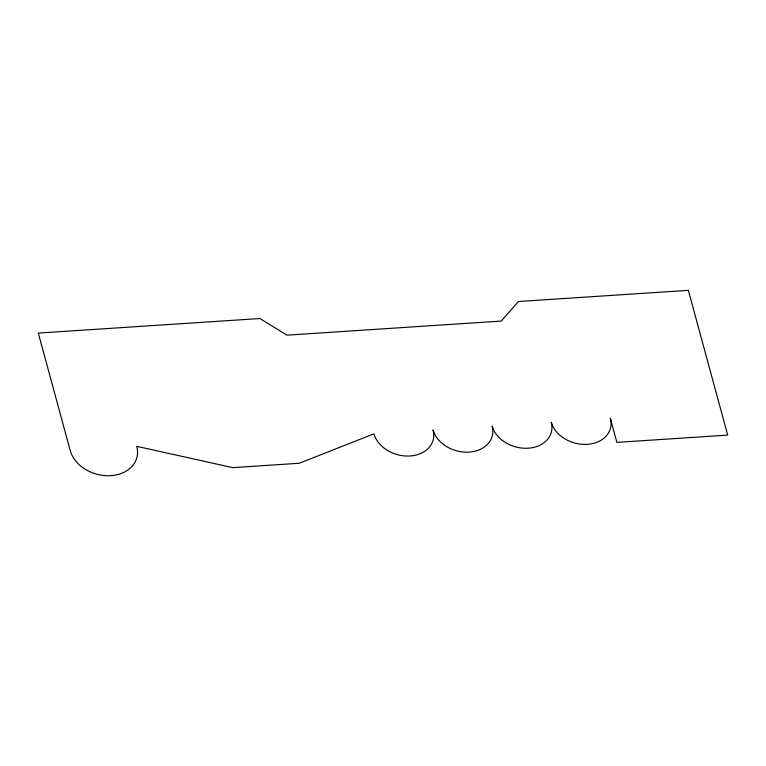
<?xml version="1.0" encoding="UTF-8"?>
<svg xmlns="http://www.w3.org/2000/svg" width="766" height="766" viewBox="0 0 766 766"><rect width="100%" height="100%" fill="white"/><g stroke="black" fill="none" stroke-linecap="round" stroke-linejoin="round"><path stroke-width="1.15" d="M518.448 301.517L501.213 321.069L286.991 335.154L259.904 318.522L38.3 333.086L70.271 450.695A34.575 26.561 15.7 0 0 110.888 475.657A34.575 26.561 15.7 0 0 136.75 446.329L232.778 467.643L299.257 463.267L373.952 433.795A30.736 23.612 15.7 0 0 410.059 455.981A30.736 23.612 15.7 0 0 433.049 429.918A30.736 23.612 15.7 0 0 469.156 452.093A30.736 23.612 15.7 0 0 492.145 426.03A30.736 23.612 15.7 0 0 528.253 448.206A30.736 23.612 15.7 0 0 551.242 422.143A30.736 23.612 15.7 0 0 587.35 444.328A30.736 23.612 15.7 0 0 610.339 418.255L616.898 442.384L727.7 435.098L688.347 290.343L518.448 301.517"/></g></svg>
